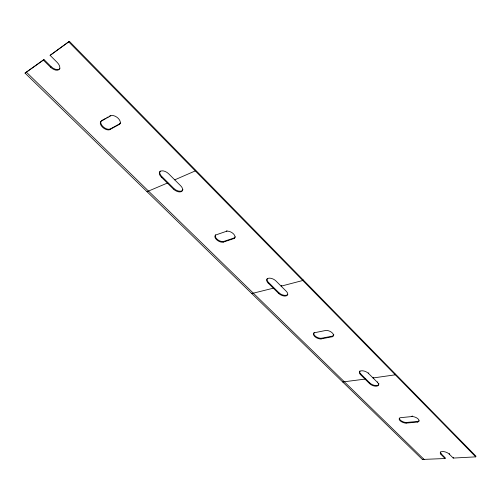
<?xml version="1.0" encoding="UTF-8"?>
<svg xmlns="http://www.w3.org/2000/svg" width="501" height="501" viewBox="0 0 501 501"><rect width="100%" height="100%" fill="white"/><g stroke="black" fill="none" stroke-linecap="round" stroke-linejoin="round"><path stroke-width="0.75" d="M445.082 458.521L441.13 454.595A5.204 2.33 20.1 0 1 442.358 451.539A5.204 2.33 20.1 0 1 449.259 454.119L453.223 458.077L475.743 456.856L475.95 456.198L69.382 41.351L50.119 55.354L57.195 62.425A7.12 4.008 39.9 0 1 58.811 69.733A7.12 4.008 39.9 0 1 50.451 67.109L43.412 60.133L25.05 73.09L422.368 459.442L445.082 458.521L445.295 457.876L441.343 453.956A5.204 2.33 20.1 0 1 440.523 451.896M453.223 458.077L453.43 457.432M449.259 454.119L449.472 453.474M441.13 454.595L441.343 453.956M417.54 422.067A4.947 2.323 21 0 0 418.141 418.986A4.947 2.323 21 0 0 412.01 416.544L400.6 417.659A4.885 2.28 21.3 0 0 400.086 420.696A4.885 2.28 21.3 0 0 406.117 423.113L417.54 422.067L417.771 421.416A4.941 2.323 21 0 0 419.018 420.796M412.01 416.544L412.248 415.893M406.117 423.113L406.349 422.475L417.771 421.416M395.546 374.159L395.289 374.823L373.038 377.967L373.301 377.316M377.522 382.451L368.523 373.458A5.461 2.705 22.7 0 0 361.277 370.821A5.461 2.705 22.7 0 0 360.507 374.635L369.494 383.547A5.43 2.662 22.4 0 0 376.683 386.158A5.43 2.662 22.4 0 0 377.522 382.451L377.785 381.8M369.494 383.547L369.751 382.902L360.776 373.984A5.461 2.705 22.7 0 1 359.968 370.909M368.523 373.458L368.786 372.807M365.279 378.462L365.016 379.107L342.69 381.969M360.507 374.635L360.776 373.984M332.188 336.772A5.217 2.705 24.2 0 0 332.326 332.965A5.217 2.705 24.2 0 0 325.857 330.441L314.691 332.683A5.154 2.643 24.6 0 0 314.653 336.428A5.154 2.643 24.6 0 0 321.003 338.92L332.188 336.772L332.482 336.121A5.217 2.705 24.2 0 0 333.798 334.624M321.003 338.92L321.298 338.275L332.482 336.121M303.105 279.834L302.779 280.497L281.136 286.152L281.462 285.501M278.493 293.292L268.16 283.04A5.818 3.138 27 0 1 268.317 278.287A5.818 3.138 27 0 1 275.932 280.955L286.296 291.313A5.774 3.087 26.4 0 1 286.046 295.934A5.774 3.087 26.4 0 1 278.493 293.292L278.819 292.64L268.492 282.395A5.812 3.138 27 0 1 267.202 278.669M273.678 287.536L273.346 288.188L251.765 293.548M268.16 283.04L268.492 282.395M233.923 238.564A5.611 3.131 29.4 0 0 233.428 233.829A5.611 3.131 29.4 0 0 226.59 231.243L215.881 234.938A5.549 3.05 29.7 0 0 216.463 239.584A5.549 3.05 29.7 0 0 223.17 242.152L233.923 238.564L234.286 237.912A5.611 3.131 29.4 0 0 235.282 236.76M223.17 242.152L223.534 241.507L234.286 237.912M226.59 231.243L226.959 230.592M195.703 170.24L195.29 170.904L174.736 179.853M173.34 188.996A6.288 3.557 32.5 0 0 181.287 191.651A6.288 3.557 32.5 0 0 180.742 185.858L168.674 173.797A6.363 3.601 33.2 0 0 160.664 171.123A6.363 3.601 33.2 0 0 161.328 177.085L173.34 188.996L173.747 188.351A6.288 3.557 32.5 0 0 182.959 189.666M167.772 182.42L167.359 183.065L147.018 191.695M161.328 177.085L161.742 176.44A6.356 3.607 33.2 0 1 160.264 171.066M119.557 124.273A6.237 3.57 36.5 0 0 118.217 118.342A6.237 3.57 36.5 0 0 110.971 115.693L101.02 121.323A6.162 3.469 36.5 0 0 102.436 127.122A6.162 3.469 36.5 0 0 109.544 129.746L119.557 124.273L120.008 123.634A6.237 3.57 36.6 0 0 120.553 122.958M109.544 129.746L109.995 129.114L120.008 123.634M50.119 55.354L69.382 41.351M50.451 67.109L50.958 66.483A7.114 4.008 39.9 0 0 60.007 68.349M43.412 60.133L43.931 59.506L50.958 66.483M25.05 73.09L43.931 59.506M101.484 120.685L105.467 118.436M106.788 117.685L108.116 116.933M109.443 116.182L110.771 115.43M422.368 459.442L423.796 459.16M26.447 72.219L424.291 459.649M161.742 176.44L173.747 188.351M68.862 41.996L475.743 456.856M223.534 241.507A5.549 3.056 29.7 0 1 217.296 239.378A5.549 3.056 29.7 0 1 215.643 234.781M287.818 294.312A5.768 3.094 26.4 0 1 278.819 292.64M321.298 338.275A5.154 2.649 24.6 0 1 315.361 336.165A5.154 2.649 24.6 0 1 314.321 332.382M109.995 129.114A6.162 3.476 36.5 0 1 103.438 126.991A6.162 3.476 36.5 0 1 100.97 121.355M378.831 383.465A5.43 2.668 22.3 0 1 375.788 385.545A5.43 2.668 22.3 0 1 369.751 382.902M406.349 422.475A4.885 2.28 21.3 0 1 401.558 421.015A4.885 2.28 21.3 0 1 399.416 418.147"/></g></svg>
